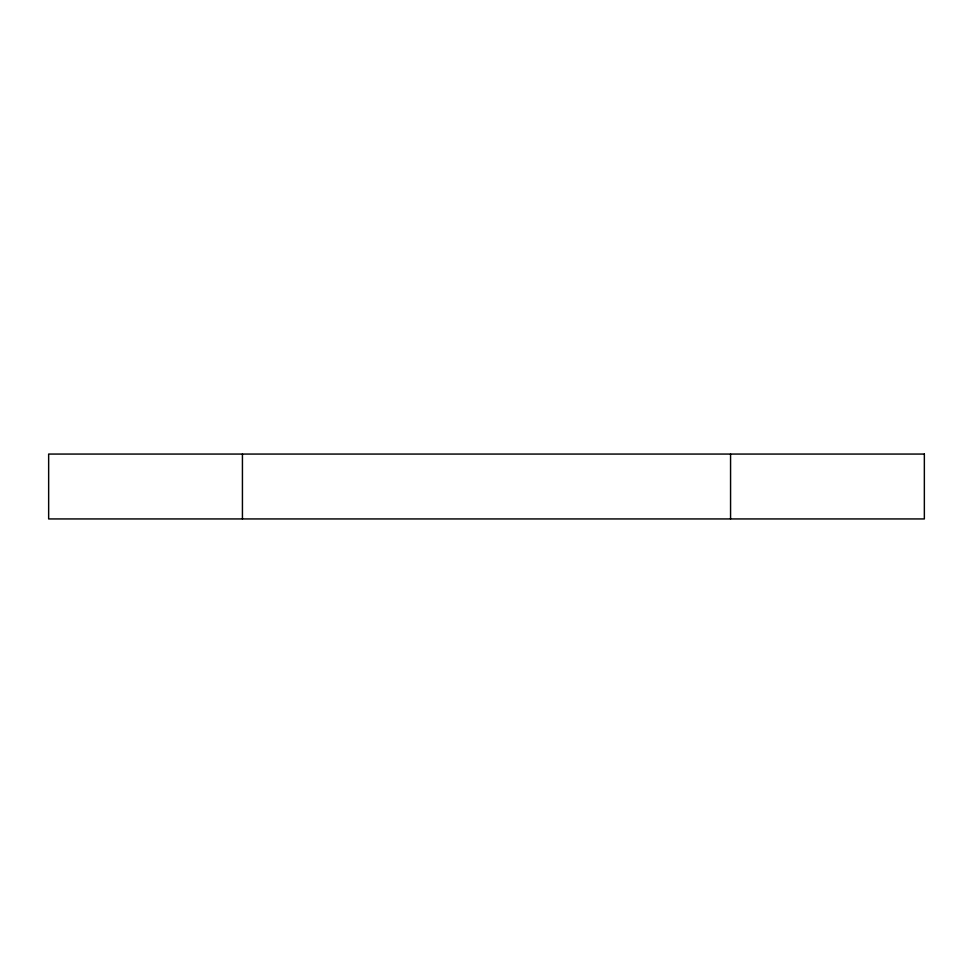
<?xml version="1.0" encoding="UTF-8"?>
<svg xmlns="http://www.w3.org/2000/svg" width="973" height="973" viewBox="0 0 973 973"><rect width="100%" height="100%" fill="white"/><g stroke="black" fill="none" stroke-linecap="round" stroke-linejoin="round"><path stroke-width="1.46" d="M730.565 454.063L730.565 518.937M242.435 454.063L242.435 518.937M924.35 454.063L48.65 454.063L48.65 518.937L924.35 518.937L924.35 454.063"/></g></svg>
